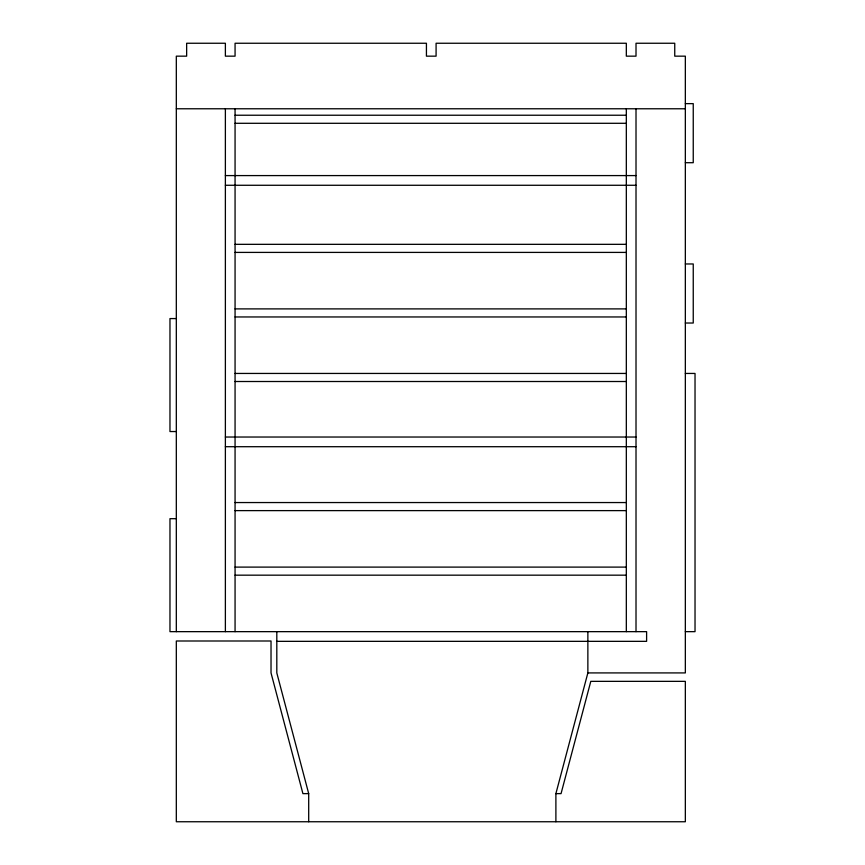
<?xml version="1.0" encoding="UTF-8"?>
<svg xmlns="http://www.w3.org/2000/svg" width="865" height="865" viewBox="0 0 865 865"><rect width="100%" height="100%" fill="white"/><g stroke="black" fill="none" stroke-linecap="round" stroke-linejoin="round"><path stroke-width="1.3" d="M555.892 821.75L555.892 793.627L587.865 672.916L587.865 631.655M685.34 103.638L693.243 103.638L693.243 162.707L685.34 162.707M176.319 108.774L685.34 108.774M235.064 115.229L626.325 115.229M235.064 123.295L626.325 123.295M225.376 175.584L636.013 175.584M225.376 185.272L636.013 185.272M235.064 244.33L626.325 244.33M235.064 252.407L626.325 252.407M685.34 263.966L693.243 263.966L693.243 323.023L685.34 323.023M235.064 308.892L626.325 308.892M235.064 316.958L626.325 316.958M176.319 318.569L169.972 318.569L169.972 431.538L176.319 431.538M235.064 373.442L626.325 373.442M685.34 373.442L695.028 373.442L695.028 631.655L685.34 631.655M235.064 381.508L626.325 381.508M225.376 437.03L636.013 437.03M225.376 446.708L636.013 446.708M235.064 502.554L626.325 502.554M235.064 510.62L626.325 510.62M176.319 518.686L169.972 518.686L169.972 631.655L646.609 631.655L646.609 641.343L276.811 641.343M235.064 567.105L626.325 567.105M235.064 575.171L626.325 575.171M587.865 672.916L685.34 672.916L685.34 56.16L674.743 56.16L674.743 43.25L636.013 43.25L636.013 56.16L626.325 56.16L626.325 43.25L436.09 43.25L436.09 56.16L426.434 56.16L426.434 43.25L235.064 43.25L235.064 56.16L225.376 56.16L225.376 43.25L186.645 43.25L186.645 56.16L176.319 56.16L176.319 631.655M308.697 821.75L308.697 793.627L302.912 793.627L271.026 672.916L271.026 640.997L176.319 640.997L176.319 821.75L685.34 821.75L685.34 681.35L590.795 681.35L561.05 793.627L555.892 793.627M308.697 793.627L276.811 672.916L276.811 631.655M636.013 108.774L636.013 631.655M626.325 108.774L626.325 631.655M235.064 108.774L235.064 631.655M225.376 108.774L225.376 631.655"/></g></svg>
